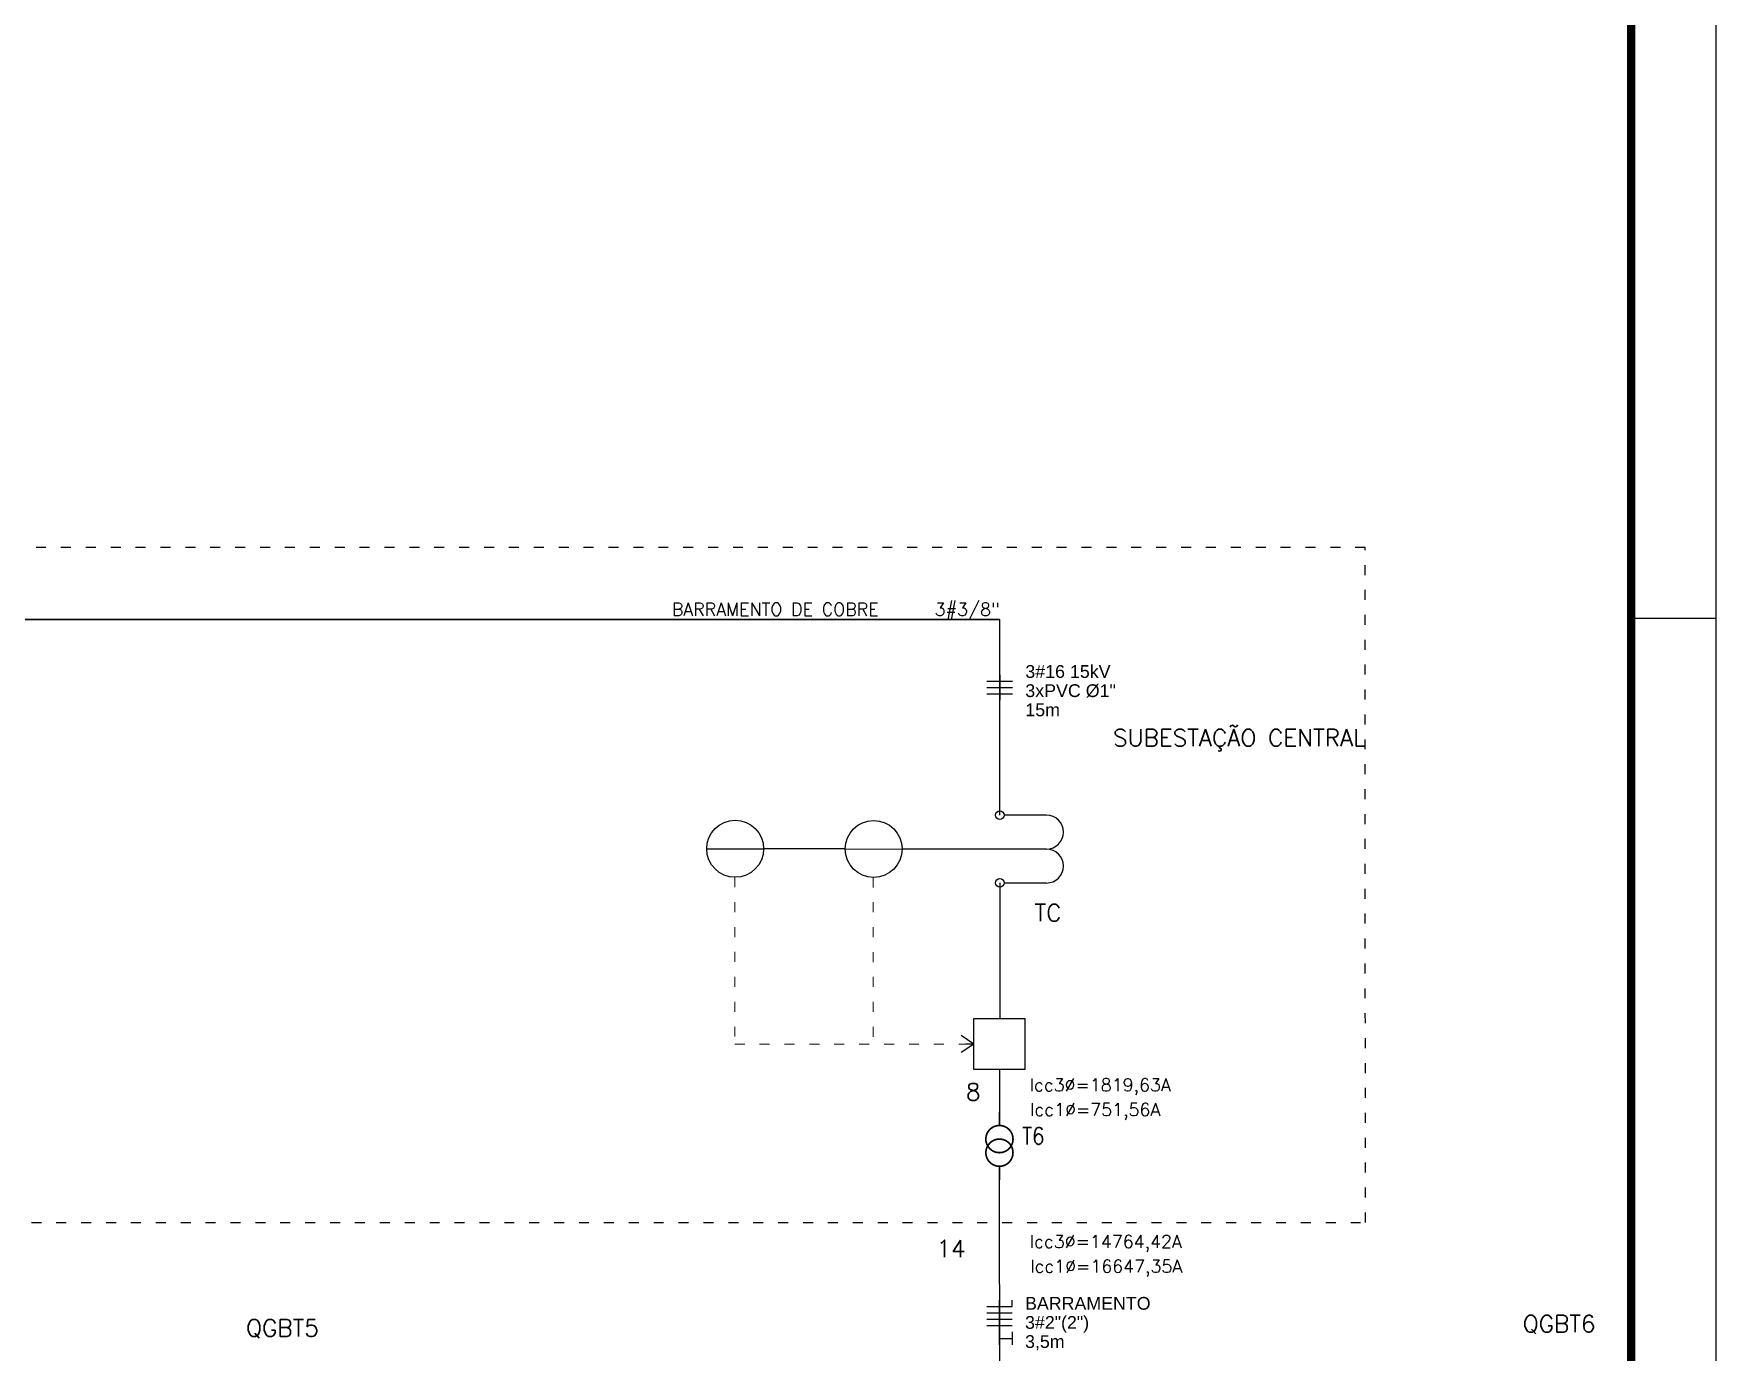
# Model space of a CAD drawing. Header units: millimetres. Extents: x 940 to 1964, y 1108 to 2381.
# Drawn here: x 1583.3 to 1781, y 1998 to 2152.9 of the extents above; entities that cross this region are included whole.
import ezdxf
from ezdxf.enums import TextEntityAlignment as Align

# ---------------------------------------------------------------- set-up
doc = ezdxf.new("R2010")
doc.units = ezdxf.units.MM
doc.header["$LTSCALE"] = 0.75
doc.linetypes.add('ACAD_ISO03W100', pattern=[30, 12, -18])
doc.layers.add('Alimentadores', color=7, linetype='Continuous', lineweight=25)
for name, color, linetype in [('ARQ-FOLHA', 7, 'Continuous'), ('SYMS', 72, 'Continuous'), ('TAGS', 250, 'Continuous')]:
    doc.layers.add(name, color=color, linetype=linetype)
doc.styles.get("Standard").update_dxf_attribs({"font": 'arial.ttf'})
doc.styles.add('WD', font='romans.shx')

# ---------------------------------------------------------------- blocks, each defined once
blk = doc.blocks.new('HXF1T2_1-')
at = {"const_width": 0.0125}
blk.add_lwpolyline([(-0.15, 0), (-0.25, 0)], dxfattribs=at)
blk.add_lwpolyline([(-0.15, 0, 1), (0.05, 0, 1)], format="xyb", close=True, dxfattribs=at)
blk.add_lwpolyline([(0.15, 0, -1), (-0.05, 0, -1), (0.15, 0), (0.25, 0)], format="xyb", dxfattribs=at)
at = {"style": 'WD', "width": 0.85}
for tag, p in [('INST', (-0.012, 0.592)), ('LOC', (-0.012, 0.42)), ('TAG1', (-0.01, 0.25)), ('RATING1', (-0.01, -0.344)), ('RATING2', (-0.01, -0.516)), ('DESC1', (-0.01, -0.687)), ('DESC2', (-0.01, -0.859)), ('DESC3', (-0.01, -1.031))]:
    blk.add_attdef(tag, text='', height=0.125, dxfattribs=at).set_placement(p, align=Align.CENTER)
at = {"style": 'WD', "flags": 9}
blk.add_attdef('FAMILY', (0.206, 0.131), '', height=0.01, dxfattribs=at)
blk.add_attdef('WDTYPE', text='', height=0.01, dxfattribs=at).set_placement((-0.221, 0.075), align=Align.RIGHT)
at = {"color": 7, "style": 'WD', "flags": 1}
for tag, p in [('X4TERM01', (-0.25, 0)), ('X1TERM02', (0.25, 0))]:
    blk.add_attdef(tag, p, '', height=0.0125, dxfattribs=at)
at = {"linetype": 'Continuous', "style": 'WD', "flags": 9}
for tag, p in [('ASSYCODE', (0.219, 0.062)), ('CATDESC', (0.219, 0.038)), ('MFG', (0.228, 0.089)), ('CAT', (0.23, 0.108))]:
    blk.add_attdef(tag, text='', height=0.01, dxfattribs=at).set_placement(p, align=Align.CENTER)
at = {"linetype": 'Continuous', "style": 'WD', "flags": 8}
blk.add_attdef('TERM01', text='', height=0.125, dxfattribs=at).set_placement((-0.253, -0.031), align=Align.TOP_RIGHT)
blk.add_attdef('TERM02', text='', height=0.125, dxfattribs=at).set_placement((0.25, -0.031), align=Align.TOP_LEFT)
blk = doc.blocks.new('HT0001')
for p, q in [((-0.0625, 0.0625), (0.0625, 0.0625)), ((-0.0625, -0.0625), (-0.0625, 0.0625)), ((0.0625, 0.0625), (0.0625, -0.0625)), ((0.0625, -0.0625), (-0.0625, -0.0625))]:
    blk.add_line(p, q)
at = {"style": 'WD'}
for tag, p, width in [('INST', (0.0625, 0.4196), 0.7), ('LOC', (0.0625, 0.25), 0.7), ('DESC1', (0.0499, -0.3851), 0.8)]:
    blk.add_attdef(tag, p, '', height=0.125, dxfattribs=dict(at, width=width))
at = {"linetype": 'Continuous', "style": 'WD'}
for tag, p, height, width, flags in [('TERM01', (0.0625, 0.0938), 0.125, 0.8, 8), ('TAGSTRIP', (0.0499, -0.2288), 0.125, 0.9, 8), ('CAT', (0.2132, -0.4063), 0.1094, 0.8, 1), ('DESC2', (0.0499, -0.5413), 0.125, 0.8, 8), ('DESC3', (0.0499, -0.6976), 0.125, 0.8, 8)]:
    blk.add_attdef(tag, p, '', height=height, dxfattribs=dict(at, width=width, flags=flags))
at = {"style": 'WD', "flags": 1}
for tag, p, height in [('X2PIN01', (0.0326, 0.0839), 0.0125), ('X2TERMDESC01', (-0.006, 0.0287), 0.025), ('X2TERM01', (0, 0.0625), 0.0125), ('X4TERM01', (-0.0625, 0), 0.0125), ('X4TERMDESC01', (-0.0552, -0.0229), 0.025), ('STRIPSEQ', (0, 0), 0.00125), ('X1TERMDESC01', (0.0393, 0.007), 0.025), ('X1TERM01', (0.0625, 0), 0.0125), ('X1PIN01', (0.0868, 0.0164), 0.0125), ('X4PIN01', (-0.1138, -0.0375), 0.0125), ('LINKTERM', (0, -0.0019), 0.00125), ('X8TERMDESC01', (0, -0.0535), 0.025), ('X8TERM01', (0, -0.0625), 0.0125), ('X8PIN01', (0.0256, -0.0962), 0.0125)]:
    blk.add_attdef(tag, p, '', height=height, dxfattribs=at)
at = {"style": 'WD', "width": 0.7, "flags": 1}
blk.add_attdef('ASSYCODE', (0.0625, -0.2812), '', height=0.01, dxfattribs=at)
at = {"linetype": 'Continuous', "style": 'WD', "width": 0.8, "flags": 1}
blk.add_attdef('MFG', text='', height=0.1094, dxfattribs=at).set_placement((0.0882, -0.4063), align=Align.RIGHT)
blk = doc.blocks.new('HT0002')
blk.add_circle((0, 0), 0.0699)
at = {"style": 'WD'}
for tag, p, width in [('INST', (0.0625, 0.4196), 0.7), ('LOC', (0.0625, 0.25), 0.7), ('DESC1', (0.0532, -0.3851), 0.8)]:
    blk.add_attdef(tag, p, '', height=0.125, dxfattribs=dict(at, width=width))
at = {"linetype": 'Continuous', "style": 'WD'}
for tag, p, height, width, flags in [('TERM01', (0.0625, 0.0938), 0.125, 0.8, 8), ('TAGSTRIP', (0.0532, -0.2288), 0.125, 0.9, 8), ('CAT', (0.2132, -0.4063), 0.1094, 0.8, 1), ('DESC2', (0.0532, -0.5413), 0.125, 0.8, 8), ('DESC3', (0.0532, -0.6976), 0.125, 0.8, 8)]:
    blk.add_attdef(tag, p, '', height=height, dxfattribs=dict(at, width=width, flags=flags))
at = {"style": 'WD', "flags": 1}
for tag, p, height in [('X2PIN01', (0.0326, 0.0839), 0.0125), ('X2TERMDESC01', (-0.006, 0.0287), 0.025), ('X2TERM01', (0, 0.0699), 0.0125), ('X4TERM01', (-0.0699, 0), 0.0125), ('X4TERMDESC01', (-0.0552, -0.0229), 0.025), ('STRIPSEQ', (0, 0), 0.00125), ('X1TERMDESC01', (0.0393, 0.007), 0.025), ('X1TERM01', (0.0699, 0), 0.0125), ('X1PIN01', (0.0868, 0.0164), 0.0125), ('X4PIN01', (-0.1138, -0.0375), 0.0125), ('LINKTERM', (0, -0.0019), 0.00125), ('X8TERMDESC01', (0, -0.0535), 0.025), ('X8TERM01', (0, -0.0699), 0.0125), ('X8PIN01', (0.0256, -0.0962), 0.0125)]:
    blk.add_attdef(tag, p, '', height=height, dxfattribs=at)
at = {"style": 'WD', "width": 0.7, "flags": 1}
blk.add_attdef('ASSYCODE', (0.0625, -0.2812), '', height=0.01, dxfattribs=at)
at = {"linetype": 'Continuous', "style": 'WD', "width": 0.8, "flags": 1}
blk.add_attdef('MFG', text='', height=0.1094, dxfattribs=at).set_placement((0.0882, -0.4063), align=Align.RIGHT)
blk = doc.blocks.new('HC01_P')
for q in [(0.125, 0.062), (0.125, -0.062), (0.094, 0)]:
    blk.add_line((0.031, 0), q)
at = {"style": 'WD', "width": 0.7}
for tag, p in [('DESC1', (0.031, 0.406)), ('DESC2', (0.031, 0.25))]:
    blk.add_attdef(tag, text='', height=0.125, dxfattribs=at).set_placement(p, align=Align.RIGHT)
for tag, p in [('INST', (0.156, 0.406)), ('LOC', (0.156, 0.25))]:
    blk.add_attdef(tag, p, '', height=0.125, dxfattribs=at)
at = {"style": 'WD'}
for tag, p, height in [('X2LINK', (0.062, 0.125), 0.01), ('TAG1', (0.156, 0.094), 0.125), ('X8LINK', (0.062, -0.125), 0.01)]:
    blk.add_attdef(tag, p, '', height=height, dxfattribs=at)
for tag, p, height, flags in [('X1TERM01', (0.094, 0), 0.0125, 1), ('X1TERMDESC01', (0.101, 0.021), 0.01, 1), ('FAMILY', (0.205, 0.059), 0.01, 9)]:
    blk.add_attdef(tag, p, '', height=height, dxfattribs=dict(at, flags=flags))
at = {"linetype": 'Continuous', "style": 'WD', "flags": 9}
for tag, p in [('ASSYCODE', (0.29, 0.035)), ('MFG', (0.29, 0.057)), ('CAT', (0.292, 0.077))]:
    blk.add_attdef(tag, text='', height=0.01, dxfattribs=at).set_placement(p, align=Align.CENTER)
at = {"linetype": 'Continuous', "style": 'WD', "flags": 8}
blk.add_attdef('TERM01', text='', height=0.125, dxfattribs=at).set_placement((0.156, -0.047), align=Align.TOP_LEFT)
blk = doc.blocks.new('NFFFT')
for p, q in [((-2, 6), (2, 6)), ((0, 0), (0, 7)), ((2, 6), (2, 7)), ((-2, 5), (2, 5)), ((-2, 4), (2, 4)), ((-2, 3), (2, 3)), ((0, 1), (2, 1)), ((2, 2), (2, 0))]:
    blk.add_line(p, q)
for tag, p in [('BITOLA', (4, 6.5)), ('DUTO', (4, 3.5)), ('DISTANCIA', (4, 0.5))]:
    blk.add_attdef(tag, text='', height=2).set_placement(p, align=Align.MIDDLE_LEFT)
blk = doc.blocks.new('FOLHA A1')
at = {"layer": 'ARQ-FOLHA'}
for p, q in [((841, -594), (841, 0)), ((831, -297), (841, -297))]:
    blk.add_line(p, q, dxfattribs=at)
at = {"layer": 'ARQ-FOLHA', "const_width": 1}
blk.add_lwpolyline([(25, -10), (25, -584), (831, -584), (831, -10), (25, -10)], dxfattribs=at)
blk = doc.blocks.new('*U51')
for p, q in [((-2, 3), (2, 3)), ((0, 4), (0, 0)), ((-2, 2), (2, 2)), ((-2, 1), (2, 1))]:
    blk.add_line(p, q)
for tag, p in [('BITOLA', (4, 4.5)), ('DUTO', (4, 1.5)), ('DISTANCIA', (4, -1.5))]:
    blk.add_attdef(tag, text='', height=2).set_placement(p, align=Align.MIDDLE_LEFT)
blk = doc.blocks.new('CC')
blk = doc.blocks.new('HXF1CT')
for p, q in [((-0.25, 0.344), (-0.25, 0.032)), ((0, 0.344), (0, 0.281)), ((0.25, 0.344), (0.25, 0.032))]:
    blk.add_line(p, q)
for centre in [(-0.249, 0), (0.249, 0)]:
    blk.add_circle(centre, 0.0322)
for centre in [(-0.125, 0.344), (0.125, 0.344)]:
    blk.add_arc(centre, 0.125, 0, 180)
at = {"style": 'WD', "width": 0.7}
for tag, p in [('INST', (-0.388, 0.577)), ('LOC', (-0.388, 0.408)), ('DESC1', (-0.388, 0.252)), ('DESC2', (-0.388, 0.095))]:
    blk.add_attdef(tag, text='', height=0.125, dxfattribs=at).set_placement(p, align=Align.RIGHT)
at = {"style": 'WD'}
blk.add_attdef('TYPE', text='', height=0.125, dxfattribs=at).set_placement((0, 0.125), align=Align.CENTER)
blk.add_attdef('TAG1', (0.368, 0.188), '', height=0.125, dxfattribs=at)
at = {"linetype": 'Continuous', "style": 'WD', "flags": 9}
for tag, p in [('ASSYCODE', (0.328, 0.125)), ('MFG', (0.327, 0.143)), ('CAT', (0.329, 0.162))]:
    blk.add_attdef(tag, text='', height=0.01, dxfattribs=at).set_placement(p, align=Align.CENTER)
at = {"style": 'WD'}
for tag, p, height, flags in [('FAMILY', (0.304, 0.191), 0.01, 9), ('X4TERM01', (-0.281, 0), 0.0125, 1), ('X1TERM02', (0.281, 0), 0.0125, 1), ('X8TERM01', (-0.249, -0.032), 0.0125, 1), ('X8TERM02', (0.249, -0.032), 0.0125, 1)]:
    blk.add_attdef(tag, p, '', height=height, dxfattribs=dict(at, flags=flags))
at = {"style": 'WD', "width": 0.7}
blk.add_attdef('RATING1', (0.368, 0.031), '', height=0.125, dxfattribs=at)
at = {"linetype": 'Continuous', "style": 'WD', "flags": 8}
for tag, p in [('TERM01', (-0.188, -0.031)), ('TERM02', (0.328, -0.031))]:
    blk.add_attdef(tag, text='', height=0.125, dxfattribs=at).set_placement(p, align=Align.TOP_LEFT)

msp = doc.modelspace()

# ---------------------------------------------------------------- linework, layer by layer
at = {"lineweight": 30, "ltscale": 0.13}
msp.add_line((1321.84, 2084.11), (1696.81, 2084.11), dxfattribs=at)
at = {"ltscale": 0.13}
for p, q in [((1696.81, 2061.13), (1696.81, 2084.11)), ((1696.81, 2053.18), (1696.81, 2037.24)), ((1696.77, 2031.25), (1696.77, 2026.27)), ((1696.8, 1993.23), (1696.77, 2018.29))]:
    msp.add_line(p, q, dxfattribs=at)
for p, q in [((1662.38, 2057.18), (1669.07, 2057.17)), ((1678.64, 2057.17), (1669.07, 2057.17)), ((1678.64, 2057.17), (1685.34, 2057.15)), ((1701.3, 2057.15), (1685.34, 2057.15))]:
    msp.add_line(p, q)
at = {"linetype": 'ACAD_ISO03W100', "lineweight": 13, "ltscale": 0.13}
for p, q in [((1665.67, 2053.83), (1665.67, 2034.24)), ((1681.94, 2053.82), (1681.94, 2034.24)), ((1665.67, 2034.24), (1692.78, 2034.24))]:
    msp.add_line(p, q, dxfattribs=at)
at = {"linetype": 'ACAD_ISO03W100', "ltscale": 0.13}
msp.add_lwpolyline([(1278.82, 2013.29), (1739.77, 2013.29), (1739.76, 2092.56), (1278.8, 2092.56)], close=True, dxfattribs=at)

# ---------------------------------------------------------------- block references
for name, p, xscale, yscale, zscale, values in [('*U51', (1696.81, 2074.63), 0.75, 0.75, 0.75, {'DISTANCIA': '15m', 'DUTO': '3xPVC Ø1"', 'BITOLA': '3#16 15kV'}), ('NFFFT', (1696.79, 1998.92), 0.748125, 0.748125, 0.748125, {'BITOLA': 'BARRAMENTO', 'DUTO': '3#2"(2")', 'DISTANCIA': '3,5m'})]:
    msp.add_blockref(name, p, dxfattribs=dict(xscale=xscale, yscale=yscale, zscale=zscale)).add_auto_attribs(values)
at = {"layer": 'Alimentadores', "linetype": 'ByBlock', "ltscale": 0.13}
ref = msp.add_blockref('CC', (416.21, -301.24), dxfattribs=at)
ref.add_attrib('Nº', '8', (1692.84, 2027.62), dxfattribs={"layer": '0', "linetype": 'ByBlock', "ltscale": 0.13, "height": 2, "style": 'WD'})
ref.add_attrib('ICC 3Ø', 'Icc3Ø=1819,63A', (1700.32, 2028.69), dxfattribs={"layer": '0', "linetype": 'ByBlock', "ltscale": 0.13, "height": 1.5, "style": 'WD'})
ref.add_attrib('ICC1Ø', 'Icc1Ø=751,56A', (1700.37, 2025.79), dxfattribs={"layer": '0', "linetype": 'ByBlock', "ltscale": 0.13, "height": 1.5, "style": 'WD'})
ref = msp.add_blockref('CC', (416.22, -319.64), dxfattribs=at)
ref.add_attrib('Nº', '14', (1689.37, 2009.22), dxfattribs={"layer": '0', "linetype": 'ByBlock', "ltscale": 0.13, "height": 2, "style": 'WD'})
ref.add_attrib('ICC 3Ø', 'Icc3Ø=14764,42A', (1700.33, 2010.29), dxfattribs={"layer": '0', "linetype": 'ByBlock', "ltscale": 0.13, "height": 1.5, "style": 'WD'})
ref.add_attrib('ICC1Ø', 'Icc1Ø=16647,35A', (1700.38, 2007.39), dxfattribs={"layer": '0', "linetype": 'ByBlock', "ltscale": 0.13, "height": 1.5, "style": 'WD'})
at = {"layer": 'ARQ-FOLHA'}
msp.add_blockref('FOLHA A1', (940.01, 2381.28), dxfattribs=at)
at = {"layer": 'SYMS', "xscale": 47.88, "yscale": 47.88, "zscale": 47.88}
for name, p in [('HT0002', (1665.72, 2057.18)), ('HT0002', (1681.99, 2057.16)), ('HT0001', (1696.77, 2034.24))]:
    msp.add_blockref(name, p, dxfattribs=at)
at = {"layer": 'SYMS'}
ref = msp.add_blockref('HXF1CT', (1696.81, 2057.15), dxfattribs=dict(at, xscale=15.96, yscale=15.96, zscale=15.96, rotation=270))
ref.add_attrib('TAG1', 'TC', (1700.9, 2048.67), dxfattribs={"layer": 'TAGS', "height": 1.995, "style": 'WD'})
at = {"layer": 'SYMS', "xscale": 15.96, "yscale": 15.96, "zscale": 15.96, "rotation": 180}
msp.add_blockref('HC01_P', (1694.27, 2034.24), dxfattribs=at)
at = {"layer": 'SYMS', "ltscale": 0.13}
ref = msp.add_blockref('HXF1T2_1-', (1696.77, 2022.28), dxfattribs=dict(at, xscale=15.96, yscale=15.96, zscale=15.96, rotation=270))
ref.add_attrib('TAG1', 'T6', dxfattribs={"layer": 'TAGS', "height": 1.995, "style": 'WD', "width": 0.85}).set_placement((1700.76, 2022.45), align=Align.CENTER)

# ---------------------------------------------------------------- texts
at = {"ltscale": 0.13, "style": 'WD'}
msp.add_text('BARRAMENTO DE COBRE    3#3/8"', height=1.5, dxfattribs=at).set_placement((1696.81, 2084.11), align=Align.BOTTOM_RIGHT)
at = {"linetype": 'ACAD_ISO03W100', "ltscale": 0.13, "style": 'WD'}
for s, p in [('SUBESTAÇÃO CENTRAL', (1739.79, 2068.62)), ('QGBT5', (1616.8, 1999.29)), ('QGBT6', (1766.82, 1999.79))]:
    msp.add_text(s, height=1.995, dxfattribs=at).set_placement(p, align=Align.BOTTOM_RIGHT)

doc.saveas('drawing.dxf')
